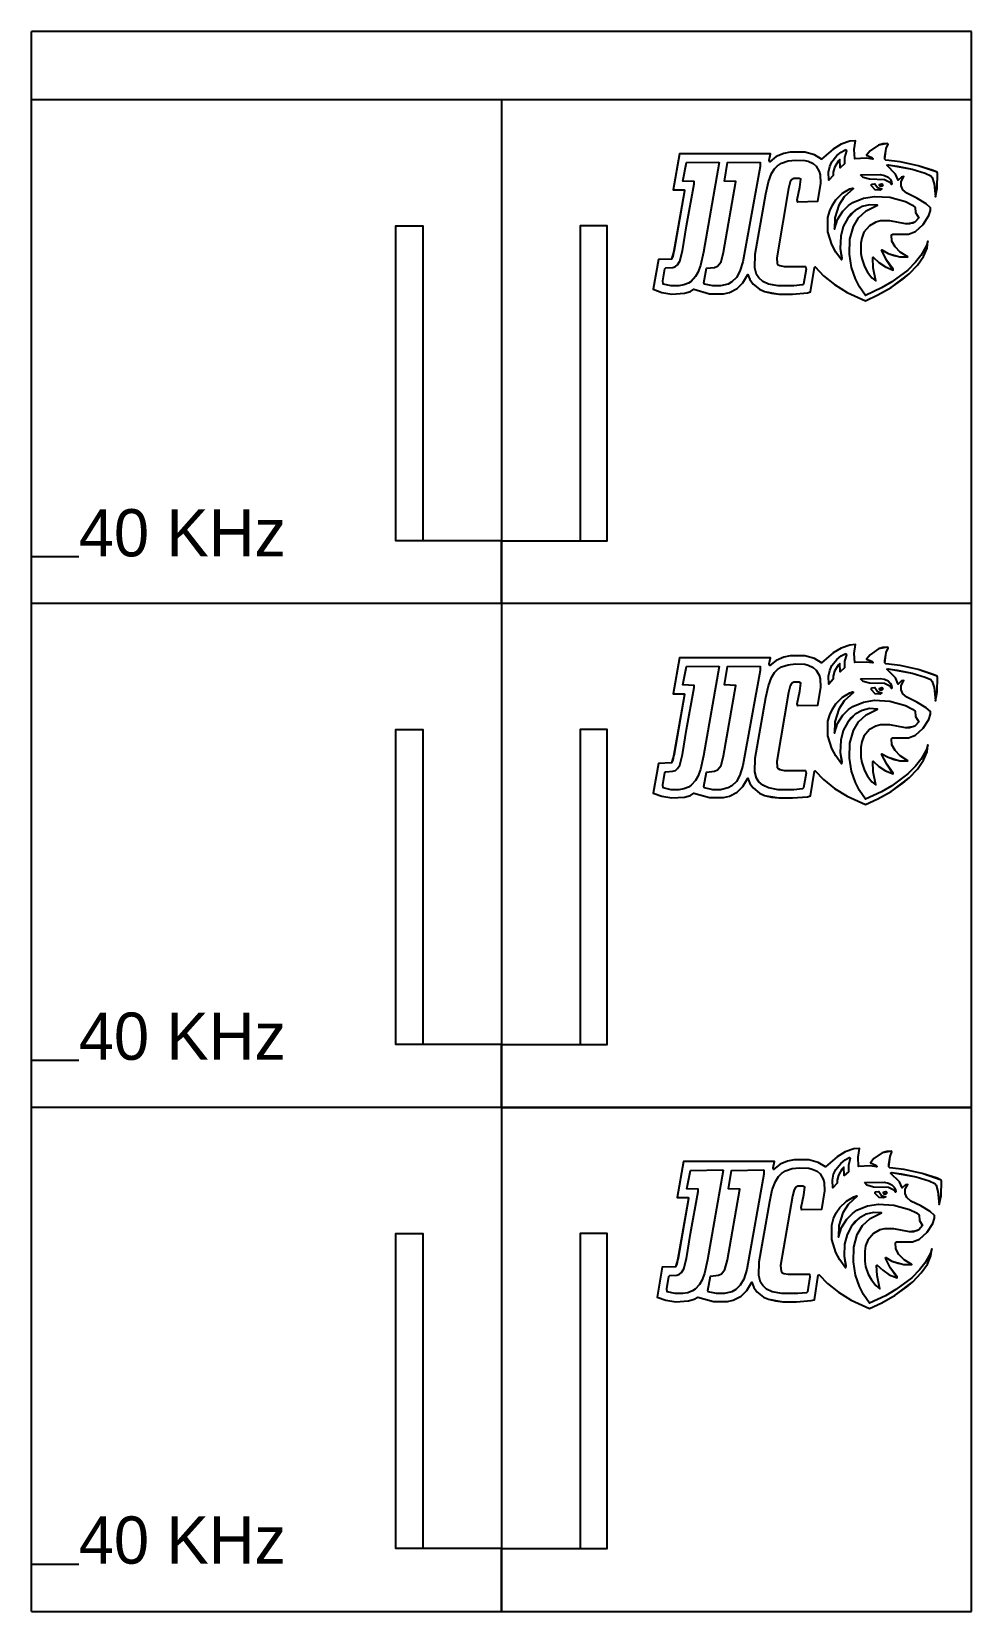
# Model space of a CAD drawing. Header units: millimetres. Extents: x 0 to 298, y 0 to 502.
import ezdxf

# ---------------------------------------------------------------- set-up
doc = ezdxf.new("R2010")
doc.units = ezdxf.units.MM
doc.header["$MEASUREMENT"] = 0
for name, color, linetype in [('Bounds', 220, 'Continuous'), ('Construction lines', 30, 'Continuous'), ('Cut 1', 50, 'Continuous'), ('cut 2', 10, 'Continuous'), ('SCAN', 90, 'Continuous')]:
    doc.layers.add(name, color=color, linetype=linetype)
doc.styles.get("Standard").update_dxf_attribs({"font": 'bahnschrift.ttf'})

msp = doc.modelspace()

# ---------------------------------------------------------------- linework, layer by layer
at = {"layer": 'Bounds'}
for p, q in [((298.45, 501.65), (0, 501.65)), ((0, 0), (0, 501.65)), ((298.45, 0), (298.45, 501.65)), ((0, 0), (298.45, 0))]:
    msp.add_line(p, q, dxfattribs=at)
at = {"layer": 'Construction lines'}
for p, q in [((149.225, 340), (124.225, 340)), ((149.225, 320), (149.225, 340)), ((149.225, 340), (174.225, 340)), ((0, 320), (0, 335)), ((0, 335), (15, 335)), ((149.225, 180), (124.225, 180)), ((149.225, 160), (149.225, 180)), ((149.225, 180), (174.225, 180)), ((0, 160), (0, 175)), ((0, 175), (15, 175)), ((149.225, 160), (298.45, 160)), ((149.225, 20), (124.225, 20)), ((149.225, 0), (149.225, 20)), ((149.225, 20), (174.225, 20)), ((0, 0), (0, 15)), ((0, 15), (15, 15)), ((0, 0), (0, 0))]:
    msp.add_line(p, q, dxfattribs=at)
at = {"layer": 'Cut 1'}
for points in [[(124.225, 340), (115.65, 340), (115.65, 440), (124.225, 440)], [(174.225, 340), (182.8, 340), (182.8, 440), (174.225, 440)], [(124.225, 180), (115.65, 180), (115.65, 280), (124.225, 280)], [(174.225, 180), (182.8, 180), (182.8, 280), (174.225, 280)], [(124.225, 20), (115.65, 20), (115.65, 120), (124.225, 120)], [(174.225, 20), (182.8, 20), (182.8, 120), (174.225, 120)]]:
    msp.add_lwpolyline(points, close=True, dxfattribs=at)
at = {"layer": 'cut 2'}
for p, q in [((298.45, 480), (0, 480)), ((298.45, 320), (0, 320)), ((298.45, 160), (0, 160))]:
    msp.add_line(p, q, dxfattribs=at)
at = {"layer": 'SCAN'}
msp.add_line((149.225, 480), (149.225, 0), dxfattribs=at)
for points in [[(287.69405, 456.70135), (287.5549, 456.9797), (281.57025, 459.0674), (275.86395, 460.32), (271.27105, 460.8767), (270.9927, 461.15505), (271.41025, 464.49535), (271.96695, 465.8871), (271.82775, 466.16545), (268.905, 465.60875), (266.26065, 463.79945), (265.1472, 462.40765), (266.81735, 461.71175), (267.2349, 461.29425), (267.0957, 461.15505), (265.00805, 461.4334), (261.3894, 461.29425), (261.25025, 464.21695), (261.66775, 467.00055), (259.85845, 466.86135), (257.0749, 465.8871), (254.5697, 464.35615), (250.81185, 461.15505), (248.585, 462.54685), (245.5231, 463.3819), (240.93025, 463.3819), (238.84255, 462.96435), (236.47655, 461.9901), (234.38885, 460.32), (234.2497, 460.8767), (234.6672, 462.8252), (205.71815, 462.8252), (203.7697, 451.4126), (207.24915, 451.4126), (207.3883, 451.13425), (204.04805, 432.206), (203.21295, 429.42245), (199.03765, 429.28325), (197.3675, 419.81915), (200.15105, 418.8449), (203.35215, 418.2882), (207.3883, 418.56655), (209.19765, 419.12325), (210.31105, 419.81915), (215.32145, 418.4274), (219.77515, 418.4274), (221.5845, 418.8449), (224.0897, 420.0975), (225.899, 421.90685), (227.42995, 424.5512), (228.12585, 422.8811), (229.1001, 421.4893), (231.18775, 419.81915), (232.7187, 419.12325), (237.3116, 418.2882), (241.6261, 418.2882), (246.35815, 418.70575), (247.3324, 418.9841), (248.585, 426.77805), (248.8634, 426.91725), (251.50775, 424.1337), (254.9872, 421.3501), (259.0234, 418.8449), (264.86885, 416.20055), (268.76585, 418.00985), (272.9412, 420.3759), (278.6475, 424.6904), (281.29185, 427.47395), (283.24035, 430.2575), (284.3538, 432.9019), (284.63215, 435.12875), (284.2146, 433.73695), (282.4053, 430.5359), (280.73515, 428.4482), (278.22995, 425.943), (273.21955, 422.1852), (269.87925, 420.2367), (264.86885, 417.87065), (262.92035, 420.65425), (261.66775, 423.15945), (260.41515, 426.77805), (259.71925, 430.9534), (259.85845, 435.68545), (260.97185, 439.72165), (262.642, 442.5052), (265.00805, 444.73205), (268.62665, 446.54135), (266.12145, 446.68055), (263.75545, 446.1238), (261.5286, 444.8712), (259.16255, 442.366), (257.7708, 439.72165), (256.9357, 436.6597), (256.79655, 432.76275), (257.35325, 429.84), (257.21405, 429.1441), (255.40475, 431.6493), (254.15215, 434.01535), (252.89955, 438.0515), (252.89955, 442.64435), (253.45625, 444.73205), (254.2913, 446.54135), (255.40475, 448.2115), (257.4924, 450.29915), (259.85845, 451.69095), (260.6935, 451.9693), (260.97185, 451.8301), (258.04915, 449.18575), (256.379, 446.54135), (255.1264, 442.5052), (254.9872, 438.88655), (255.96145, 441.9485), (257.6316, 444.59285), (259.4409, 446.4022), (260.8327, 447.3764), (264.17295, 448.7682), (267.6524, 449.3249), (272.52365, 449.04655), (277.53405, 447.6548), (279.7609, 446.54135), (280.596, 445.84545), (280.73515, 444.17535), (281.7094, 442.5052), (280.4568, 441.1134), (279.9001, 440.83505), (277.53405, 440.5567), (272.52365, 441.53095), (269.6009, 441.53095), (268.06995, 441.1134), (266.12145, 440), (264.31215, 437.9123), (263.61625, 436.103), (263.3379, 434.43285), (263.3379, 431.23175), (263.61625, 429.56165), (264.4513, 427.0564), (265.42555, 425.2471), (266.81735, 423.4378), (268.06995, 422.46355), (267.2349, 426.6389), (267.0957, 429.84), (267.2349, 429.97915), (269.0442, 428.30905), (271.13185, 426.91725), (273.6371, 425.943), (271.5494, 429.0049), (269.87925, 432.206), (270.01845, 432.3452), (271.96695, 431.23175), (275.72475, 430.11835), (278.22995, 430.11835), (275.86395, 431.6493), (274.1938, 433.31945), (273.21955, 435.12875), (273.08035, 437.07725), (273.4979, 437.3556), (278.5083, 437.3556), (280.73515, 438.19065), (283.1012, 440.4175), (284.9105, 443.2011), (285.4672, 444.8712), (285.4672, 445.7063), (284.07545, 446.9589), (281.1527, 448.7682), (277.9516, 450.29915), (276.699, 451.4126), (276.1423, 452.6652), (276.1423, 454.05695), (276.97735, 455.58795), (276.28145, 455.44875), (275.16805, 454.4745), (274.33295, 456.423), (271.5494, 459.20655), (271.96695, 459.34575), (279.62175, 457.95395), (283.7971, 456.70135), (285.6064, 455.8663), (286.02395, 455.30955), (286.58065, 453.3611), (286.99815, 449.18575), (287.5549, 451.9693)], [(287.69405, 456.70135), (287.5549, 456.9797), (286.3023, 457.5364), (281.57025, 459.0674), (275.86395, 460.32), (271.27105, 460.8767), (270.9927, 461.15505), (270.9927, 461.9901), (271.41025, 464.49535), (271.96695, 465.8871), (271.82775, 466.16545), (270.2968, 466.0263), (268.905, 465.60875), (266.26065, 463.79945), (265.1472, 462.40765), (266.81735, 461.71175), (267.2349, 461.29425), (267.0957, 461.15505), (265.00805, 461.4334), (261.3894, 461.29425), (261.25025, 464.21695), (261.66775, 467.00055), (259.85845, 466.86135), (257.0749, 465.8871), (254.5697, 464.35615), (250.81185, 461.15505), (248.585, 462.54685), (245.5231, 463.3819), (240.93025, 463.3819), (238.84255, 462.96435), (236.47655, 461.9901), (234.38885, 460.32), (234.2497, 460.8767), (234.6672, 462.8252), (205.71815, 462.8252), (203.7697, 451.4126), (207.24915, 451.4126), (207.3883, 451.13425), (203.6305, 430.2575), (203.21295, 429.42245), (199.03765, 429.28325), (197.3675, 419.81915), (200.15105, 418.8449), (203.35215, 418.2882), (207.3883, 418.56655), (209.19765, 419.12325), (210.31105, 419.81915), (215.32145, 418.4274), (219.77515, 418.4274), (221.5845, 418.8449), (224.0897, 420.0975), (225.899, 421.90685), (227.42995, 424.5512), (228.12585, 422.8811), (229.1001, 421.4893), (231.18775, 419.81915), (232.7187, 419.12325), (234.94555, 418.56655), (237.3116, 418.2882), (241.6261, 418.2882), (246.35815, 418.70575), (247.3324, 418.9841), (248.585, 426.77805), (248.8634, 426.91725), (251.50775, 424.1337), (254.9872, 421.3501), (259.0234, 418.8449), (264.86885, 416.20055), (268.76585, 418.00985), (272.9412, 420.3759), (276.699, 423.02025), (278.6475, 424.6904), (281.29185, 427.47395), (283.24035, 430.2575), (284.3538, 432.9019), (284.63215, 435.12875), (284.2146, 433.73695), (282.4053, 430.5359), (280.73515, 428.4482), (278.22995, 425.943), (273.21955, 422.1852), (269.87925, 420.2367), (264.86885, 417.87065), (262.92035, 420.65425), (261.66775, 423.15945), (260.41515, 426.77805), (259.71925, 430.9534), (259.85845, 435.68545), (260.97185, 439.72165), (262.642, 442.5052), (265.00805, 444.73205), (268.62665, 446.54135), (266.12145, 446.68055), (263.75545, 446.1238), (261.5286, 444.8712), (260.276, 443.7578), (259.16255, 442.366), (257.7708, 439.72165), (256.9357, 436.6597), (256.79655, 432.76275), (257.0749, 430.5359), (257.35325, 429.84), (257.21405, 429.1441), (255.40475, 431.6493), (254.15215, 434.01535), (252.89955, 438.0515), (252.89955, 442.64435), (253.45625, 444.73205), (254.2913, 446.54135), (255.40475, 448.2115), (257.4924, 450.29915), (259.85845, 451.69095), (260.6935, 451.9693), (260.97185, 451.8301), (258.04915, 449.18575), (256.379, 446.54135), (255.1264, 442.5052), (254.9872, 438.88655), (255.96145, 441.9485), (257.6316, 444.59285), (259.4409, 446.4022), (260.8327, 447.3764), (264.17295, 448.7682), (267.6524, 449.3249), (272.52365, 449.04655), (277.53405, 447.6548), (279.7609, 446.54135), (280.596, 445.84545), (280.73515, 444.17535), (281.7094, 442.5052), (280.4568, 441.1134), (278.78665, 440.5567), (277.53405, 440.5567), (272.52365, 441.53095), (269.6009, 441.53095), (268.06995, 441.1134), (266.12145, 440), (264.31215, 437.9123), (263.61625, 436.103), (263.3379, 434.43285), (263.3379, 431.23175), (263.61625, 429.56165), (264.4513, 427.0564), (265.42555, 425.2471), (266.81735, 423.4378), (268.06995, 422.46355), (267.2349, 426.6389), (267.0957, 429.84), (267.2349, 429.97915), (269.0442, 428.30905), (271.13185, 426.91725), (273.6371, 425.943), (273.6371, 426.22135), (271.5494, 429.0049), (269.87925, 432.206), (270.01845, 432.3452), (271.96695, 431.23175), (273.91545, 430.5359), (275.72475, 430.11835), (278.22995, 430.11835), (275.86395, 431.6493), (274.1938, 433.31945), (273.21955, 435.12875), (273.08035, 437.07725), (273.4979, 437.3556), (278.5083, 437.3556), (280.73515, 438.19065), (283.1012, 440.4175), (284.9105, 443.2011), (285.4672, 444.8712), (285.4672, 445.7063), (284.07545, 446.9589), (281.1527, 448.7682), (277.9516, 450.29915), (276.699, 451.4126), (276.1423, 452.6652), (276.1423, 454.05695), (276.97735, 455.58795), (276.28145, 455.44875), (275.16805, 454.4745), (274.33295, 456.423), (271.5494, 459.20655), (271.96695, 459.34575), (274.8897, 458.9282), (279.62175, 457.95395), (283.7971, 456.70135), (285.6064, 455.8663), (286.02395, 455.30955), (286.58065, 453.3611), (286.99815, 450.8559), (286.99815, 449.18575), (287.5549, 451.9693)], [(258.60585, 464.21695), (258.745, 463.79945), (258.1883, 461.71175), (258.1883, 459.6241), (256.79655, 458.3715), (256.65735, 461.0159), (256.10065, 460.45915), (254.9872, 458.51065), (254.5697, 456.9797), (254.5697, 456.00545), (253.1779, 454.4745), (253.0387, 456.9797), (253.45625, 458.78905), (254.15215, 460.32), (255.6831, 462.2685), (257.0749, 463.3819)], [(218.2442, 460.1808), (218.3834, 460.04165), (213.37295, 431.6493), (212.3987, 427.3348), (211.56365, 425.10795), (210.86775, 423.85535), (209.476, 422.32435), (208.6409, 421.76765), (207.10995, 421.21095), (205.579, 420.9326), (203.0738, 420.9326), (200.5686, 421.4893), (200.4294, 422.46355), (201.1253, 426.36055), (201.40365, 426.6389), (203.6305, 426.77805), (204.46555, 427.0564), (205.16145, 427.61315), (205.85735, 428.72655), (206.6924, 432.06685), (207.945, 440), (210.45025, 453.3611), (210.45025, 454.05695), (206.8316, 454.19615), (207.945, 460.04165)], [(231.32695, 460.1808), (231.32695, 458.78905), (225.899, 428.5874), (224.92475, 425.52545), (223.8113, 423.57695), (222.41955, 422.1852), (221.16695, 421.4893), (218.8009, 420.9326), (216.2957, 420.9326), (213.6513, 421.4893), (213.51215, 421.90685), (214.3472, 426.4997), (216.8524, 426.77805), (217.82665, 427.1956), (218.9401, 428.5874), (219.77515, 431.6493), (223.67215, 454.05695), (220.0535, 454.19615), (221.02775, 460.04165)], [(246.63655, 460.45915), (248.1675, 459.76325), (249.14175, 458.9282), (250.116, 457.25805), (250.39435, 456.14465), (250.5335, 453.50025), (249.55925, 447.6548), (243.29625, 447.5156), (243.1571, 448.2115), (243.99215, 452.24765), (244.2705, 454.75285), (243.7138, 455.0312), (242.04365, 455.0312), (241.34775, 454.6137), (240.93025, 453.9178), (240.3735, 451.8301), (236.6157, 429.84), (236.7549, 428.03065), (237.03325, 427.61315), (237.58995, 427.3348), (238.98175, 427.0564), (245.80145, 427.0564), (245.94065, 426.22135), (245.10555, 421.4893), (244.8272, 421.21095), (242.04365, 420.9326), (237.03325, 420.9326), (233.9713, 421.4893), (232.162, 422.32435), (230.9094, 423.4378), (230.2135, 424.5512), (229.6568, 426.6389), (229.796, 430.9534), (233.13625, 450.16), (233.9713, 453.9178), (234.94555, 456.5622), (235.9198, 458.09315), (236.89405, 459.0674), (238.14665, 459.90245), (240.23435, 460.59835), (242.60035, 460.8767), (245.5231, 460.7375)], [(263.1987, 456.14465), (269.46175, 456.2838), (270.8535, 456.00545), (271.96695, 455.44875), (272.66285, 454.75285), (273.08035, 454.05695), (273.21955, 453.2219), (273.08035, 453.08275), (272.52365, 453.7786), (270.8535, 454.6137), (266.12145, 454.75285), (264.0338, 455.30955)], [(266.67815, 453.2219), (267.7916, 453.3611), (268.62665, 452.1085), (270.01845, 451.69095), (269.32255, 451.2734), (267.9308, 451.4126), (266.67815, 452.6652)], [(269.1834, 453.08275), (270.01845, 453.3611), (270.2968, 452.80435), (270.01845, 452.526), (269.46175, 452.526)], [(287.69405, 296.70135), (287.5549, 296.9797), (281.57025, 299.0674), (275.86395, 300.32), (271.27105, 300.8767), (270.9927, 301.15505), (271.41025, 304.49535), (271.96695, 305.8871), (271.82775, 306.16545), (268.905, 305.60875), (266.26065, 303.79945), (265.1472, 302.40765), (266.81735, 301.71175), (267.2349, 301.29425), (267.0957, 301.15505), (265.00805, 301.4334), (261.3894, 301.29425), (261.25025, 304.21695), (261.66775, 307.00055), (259.85845, 306.86135), (257.0749, 305.8871), (254.5697, 304.35615), (250.81185, 301.15505), (248.585, 302.54685), (245.5231, 303.3819), (240.93025, 303.3819), (238.84255, 302.96435), (236.47655, 301.9901), (234.38885, 300.32), (234.2497, 300.8767), (234.6672, 302.8252), (205.71815, 302.8252), (203.7697, 291.4126), (207.24915, 291.4126), (207.3883, 291.13425), (204.04805, 272.206), (203.21295, 269.42245), (199.03765, 269.28325), (197.3675, 259.81915), (200.15105, 258.8449), (203.35215, 258.2882), (207.3883, 258.56655), (209.19765, 259.12325), (210.31105, 259.81915), (215.32145, 258.4274), (219.77515, 258.4274), (221.5845, 258.8449), (224.0897, 260.0975), (225.899, 261.90685), (227.42995, 264.5512), (228.12585, 262.8811), (229.1001, 261.4893), (231.18775, 259.81915), (232.7187, 259.12325), (237.3116, 258.2882), (241.6261, 258.2882), (246.35815, 258.70575), (247.3324, 258.9841), (248.585, 266.77805), (248.8634, 266.91725), (251.50775, 264.1337), (254.9872, 261.3501), (259.0234, 258.8449), (264.86885, 256.20055), (268.76585, 258.00985), (272.9412, 260.3759), (278.6475, 264.6904), (281.29185, 267.47395), (283.24035, 270.2575), (284.3538, 272.9019), (284.63215, 275.12875), (284.2146, 273.73695), (282.4053, 270.5359), (280.73515, 268.4482), (278.22995, 265.943), (273.21955, 262.1852), (269.87925, 260.2367), (264.86885, 257.87065), (262.92035, 260.65425), (261.66775, 263.15945), (260.41515, 266.77805), (259.71925, 270.9534), (259.85845, 275.68545), (260.97185, 279.72165), (262.642, 282.5052), (265.00805, 284.73205), (268.62665, 286.54135), (266.12145, 286.68055), (263.75545, 286.1238), (261.5286, 284.8712), (259.16255, 282.366), (257.7708, 279.72165), (256.9357, 276.6597), (256.79655, 272.76275), (257.35325, 269.84), (257.21405, 269.1441), (255.40475, 271.6493), (254.15215, 274.01535), (252.89955, 278.0515), (252.89955, 282.64435), (253.45625, 284.73205), (254.2913, 286.54135), (255.40475, 288.2115), (257.4924, 290.29915), (259.85845, 291.69095), (260.6935, 291.9693), (260.97185, 291.8301), (258.04915, 289.18575), (256.379, 286.54135), (255.1264, 282.5052), (254.9872, 278.88655), (255.96145, 281.9485), (257.6316, 284.59285), (259.4409, 286.4022), (260.8327, 287.3764), (264.17295, 288.7682), (267.6524, 289.3249), (272.52365, 289.04655), (277.53405, 287.6548), (279.7609, 286.54135), (280.596, 285.84545), (280.73515, 284.17535), (281.7094, 282.5052), (280.4568, 281.1134), (279.9001, 280.83505), (277.53405, 280.5567), (272.52365, 281.53095), (269.6009, 281.53095), (268.06995, 281.1134), (266.12145, 280), (264.31215, 277.9123), (263.61625, 276.103), (263.3379, 274.43285), (263.3379, 271.23175), (263.61625, 269.56165), (264.4513, 267.0564), (265.42555, 265.2471), (266.81735, 263.4378), (268.06995, 262.46355), (267.2349, 266.6389), (267.0957, 269.84), (267.2349, 269.97915), (269.0442, 268.30905), (271.13185, 266.91725), (273.6371, 265.943), (271.5494, 269.0049), (269.87925, 272.206), (270.01845, 272.3452), (271.96695, 271.23175), (275.72475, 270.11835), (278.22995, 270.11835), (275.86395, 271.6493), (274.1938, 273.31945), (273.21955, 275.12875), (273.08035, 277.07725), (273.4979, 277.3556), (278.5083, 277.3556), (280.73515, 278.19065), (283.1012, 280.4175), (284.9105, 283.2011), (285.4672, 284.8712), (285.4672, 285.7063), (284.07545, 286.9589), (281.1527, 288.7682), (277.9516, 290.29915), (276.699, 291.4126), (276.1423, 292.6652), (276.1423, 294.05695), (276.97735, 295.58795), (276.28145, 295.44875), (275.16805, 294.4745), (274.33295, 296.423), (271.5494, 299.20655), (271.96695, 299.34575), (279.62175, 297.95395), (283.7971, 296.70135), (285.6064, 295.8663), (286.02395, 295.30955), (286.58065, 293.3611), (286.99815, 289.18575), (287.5549, 291.9693)], [(287.69405, 296.70135), (287.5549, 296.9797), (286.3023, 297.5364), (281.57025, 299.0674), (275.86395, 300.32), (271.27105, 300.8767), (270.9927, 301.15505), (270.9927, 301.9901), (271.41025, 304.49535), (271.96695, 305.8871), (271.82775, 306.16545), (270.2968, 306.0263), (268.905, 305.60875), (266.26065, 303.79945), (265.1472, 302.40765), (266.81735, 301.71175), (267.2349, 301.29425), (267.0957, 301.15505), (265.00805, 301.4334), (261.3894, 301.29425), (261.25025, 304.21695), (261.66775, 307.00055), (259.85845, 306.86135), (257.0749, 305.8871), (254.5697, 304.35615), (250.81185, 301.15505), (248.585, 302.54685), (245.5231, 303.3819), (240.93025, 303.3819), (238.84255, 302.96435), (236.47655, 301.9901), (234.38885, 300.32), (234.2497, 300.8767), (234.6672, 302.8252), (205.71815, 302.8252), (203.7697, 291.4126), (207.24915, 291.4126), (207.3883, 291.13425), (203.6305, 270.2575), (203.21295, 269.42245), (199.03765, 269.28325), (197.3675, 259.81915), (200.15105, 258.8449), (203.35215, 258.2882), (207.3883, 258.56655), (209.19765, 259.12325), (210.31105, 259.81915), (215.32145, 258.4274), (219.77515, 258.4274), (221.5845, 258.8449), (224.0897, 260.0975), (225.899, 261.90685), (227.42995, 264.5512), (228.12585, 262.8811), (229.1001, 261.4893), (231.18775, 259.81915), (232.7187, 259.12325), (234.94555, 258.56655), (237.3116, 258.2882), (241.6261, 258.2882), (246.35815, 258.70575), (247.3324, 258.9841), (248.585, 266.77805), (248.8634, 266.91725), (251.50775, 264.1337), (254.9872, 261.3501), (259.0234, 258.8449), (264.86885, 256.20055), (268.76585, 258.00985), (272.9412, 260.3759), (276.699, 263.02025), (278.6475, 264.6904), (281.29185, 267.47395), (283.24035, 270.2575), (284.3538, 272.9019), (284.63215, 275.12875), (284.2146, 273.73695), (282.4053, 270.5359), (280.73515, 268.4482), (278.22995, 265.943), (273.21955, 262.1852), (269.87925, 260.2367), (264.86885, 257.87065), (262.92035, 260.65425), (261.66775, 263.15945), (260.41515, 266.77805), (259.71925, 270.9534), (259.85845, 275.68545), (260.97185, 279.72165), (262.642, 282.5052), (265.00805, 284.73205), (268.62665, 286.54135), (266.12145, 286.68055), (263.75545, 286.1238), (261.5286, 284.8712), (260.276, 283.7578), (259.16255, 282.366), (257.7708, 279.72165), (256.9357, 276.6597), (256.79655, 272.76275), (257.0749, 270.5359), (257.35325, 269.84), (257.21405, 269.1441), (255.40475, 271.6493), (254.15215, 274.01535), (252.89955, 278.0515), (252.89955, 282.64435), (253.45625, 284.73205), (254.2913, 286.54135), (255.40475, 288.2115), (257.4924, 290.29915), (259.85845, 291.69095), (260.6935, 291.9693), (260.97185, 291.8301), (258.04915, 289.18575), (256.379, 286.54135), (255.1264, 282.5052), (254.9872, 278.88655), (255.96145, 281.9485), (257.6316, 284.59285), (259.4409, 286.4022), (260.8327, 287.3764), (264.17295, 288.7682), (267.6524, 289.3249), (272.52365, 289.04655), (277.53405, 287.6548), (279.7609, 286.54135), (280.596, 285.84545), (280.73515, 284.17535), (281.7094, 282.5052), (280.4568, 281.1134), (278.78665, 280.5567), (277.53405, 280.5567), (272.52365, 281.53095), (269.6009, 281.53095), (268.06995, 281.1134), (266.12145, 280), (264.31215, 277.9123), (263.61625, 276.103), (263.3379, 274.43285), (263.3379, 271.23175), (263.61625, 269.56165), (264.4513, 267.0564), (265.42555, 265.2471), (266.81735, 263.4378), (268.06995, 262.46355), (267.2349, 266.6389), (267.0957, 269.84), (267.2349, 269.97915), (269.0442, 268.30905), (271.13185, 266.91725), (273.6371, 265.943), (273.6371, 266.22135), (271.5494, 269.0049), (269.87925, 272.206), (270.01845, 272.3452), (271.96695, 271.23175), (273.91545, 270.5359), (275.72475, 270.11835), (278.22995, 270.11835), (275.86395, 271.6493), (274.1938, 273.31945), (273.21955, 275.12875), (273.08035, 277.07725), (273.4979, 277.3556), (278.5083, 277.3556), (280.73515, 278.19065), (283.1012, 280.4175), (284.9105, 283.2011), (285.4672, 284.8712), (285.4672, 285.7063), (284.07545, 286.9589), (281.1527, 288.7682), (277.9516, 290.29915), (276.699, 291.4126), (276.1423, 292.6652), (276.1423, 294.05695), (276.97735, 295.58795), (276.28145, 295.44875), (275.16805, 294.4745), (274.33295, 296.423), (271.5494, 299.20655), (271.96695, 299.34575), (274.8897, 298.9282), (279.62175, 297.95395), (283.7971, 296.70135), (285.6064, 295.8663), (286.02395, 295.30955), (286.58065, 293.3611), (286.99815, 290.8559), (286.99815, 289.18575), (287.5549, 291.9693)], [(258.60585, 304.21695), (258.745, 303.79945), (258.1883, 301.71175), (258.1883, 299.6241), (256.79655, 298.3715), (256.65735, 301.0159), (256.10065, 300.45915), (254.9872, 298.51065), (254.5697, 296.9797), (254.5697, 296.00545), (253.1779, 294.4745), (253.0387, 296.9797), (253.45625, 298.78905), (254.15215, 300.32), (255.6831, 302.2685), (257.0749, 303.3819)], [(218.2442, 300.1808), (218.3834, 300.04165), (213.37295, 271.6493), (212.3987, 267.3348), (211.56365, 265.10795), (210.86775, 263.85535), (209.476, 262.32435), (208.6409, 261.76765), (207.10995, 261.21095), (205.579, 260.9326), (203.0738, 260.9326), (200.5686, 261.4893), (200.4294, 262.46355), (201.1253, 266.36055), (201.40365, 266.6389), (203.6305, 266.77805), (204.46555, 267.0564), (205.16145, 267.61315), (205.85735, 268.72655), (206.6924, 272.06685), (207.945, 280), (210.45025, 293.3611), (210.45025, 294.05695), (206.8316, 294.19615), (207.945, 300.04165)], [(231.32695, 300.1808), (231.32695, 298.78905), (225.899, 268.5874), (224.92475, 265.52545), (223.8113, 263.57695), (222.41955, 262.1852), (221.16695, 261.4893), (218.8009, 260.9326), (216.2957, 260.9326), (213.6513, 261.4893), (213.51215, 261.90685), (214.3472, 266.4997), (216.8524, 266.77805), (217.82665, 267.1956), (218.9401, 268.5874), (219.77515, 271.6493), (223.67215, 294.05695), (220.0535, 294.19615), (221.02775, 300.04165)], [(246.63655, 300.45915), (248.1675, 299.76325), (249.14175, 298.9282), (250.116, 297.25805), (250.39435, 296.14465), (250.5335, 293.50025), (249.55925, 287.6548), (243.29625, 287.5156), (243.1571, 288.2115), (243.99215, 292.24765), (244.2705, 294.75285), (243.7138, 295.0312), (242.04365, 295.0312), (241.34775, 294.6137), (240.93025, 293.9178), (240.3735, 291.8301), (236.6157, 269.84), (236.7549, 268.03065), (237.03325, 267.61315), (237.58995, 267.3348), (238.98175, 267.0564), (245.80145, 267.0564), (245.94065, 266.22135), (245.10555, 261.4893), (244.8272, 261.21095), (242.04365, 260.9326), (237.03325, 260.9326), (233.9713, 261.4893), (232.162, 262.32435), (230.9094, 263.4378), (230.2135, 264.5512), (229.6568, 266.6389), (229.796, 270.9534), (233.13625, 290.16), (233.9713, 293.9178), (234.94555, 296.5622), (235.9198, 298.09315), (236.89405, 299.0674), (238.14665, 299.90245), (240.23435, 300.59835), (242.60035, 300.8767), (245.5231, 300.7375)], [(263.1987, 296.14465), (269.46175, 296.2838), (270.8535, 296.00545), (271.96695, 295.44875), (272.66285, 294.75285), (273.08035, 294.05695), (273.21955, 293.2219), (273.08035, 293.08275), (272.52365, 293.7786), (270.8535, 294.6137), (266.12145, 294.75285), (264.0338, 295.30955)], [(266.67815, 293.2219), (267.7916, 293.3611), (268.62665, 292.1085), (270.01845, 291.69095), (269.32255, 291.2734), (267.9308, 291.4126), (266.67815, 292.6652)], [(269.1834, 293.08275), (270.01845, 293.3611), (270.2968, 292.80435), (270.01845, 292.526), (269.46175, 292.526)], [(288.94665, 136.70135), (288.8075, 136.9797), (282.82285, 139.0674), (277.11655, 140.32), (272.52365, 140.8767), (272.2453, 141.15505), (272.66285, 144.49535), (273.21955, 145.8871), (273.08035, 146.16545), (270.1576, 145.60875), (267.51325, 143.79945), (266.3998, 142.40765), (268.06995, 141.71175), (268.4875, 141.29425), (268.3483, 141.15505), (266.26065, 141.4334), (262.642, 141.29425), (262.50285, 144.21695), (262.92035, 147.00055), (261.11105, 146.86135), (258.3275, 145.8871), (255.8223, 144.35615), (252.06445, 141.15505), (249.8376, 142.54685), (246.7757, 143.3819), (242.18285, 143.3819), (240.09515, 142.96435), (237.72915, 141.9901), (235.64145, 140.32), (235.5023, 140.8767), (235.9198, 142.8252), (206.97075, 142.8252), (205.0223, 131.4126), (208.50175, 131.4126), (208.6409, 131.13425), (205.30065, 112.206), (204.46555, 109.42245), (200.29025, 109.28325), (198.6201, 99.81915), (201.40365, 98.8449), (204.60475, 98.2882), (208.6409, 98.56655), (210.45025, 99.12325), (211.56365, 99.81915), (216.57405, 98.4274), (221.02775, 98.4274), (222.8371, 98.8449), (225.3423, 100.0975), (227.1516, 101.90685), (228.68255, 104.5512), (229.37845, 102.8811), (230.3527, 101.4893), (232.44035, 99.81915), (233.9713, 99.12325), (238.5642, 98.2882), (242.8787, 98.2882), (247.61075, 98.70575), (248.585, 98.9841), (249.8376, 106.77805), (250.116, 106.91725), (252.76035, 104.1337), (256.2398, 101.3501), (260.276, 98.8449), (266.12145, 96.20055), (270.01845, 98.00985), (274.1938, 100.3759), (279.9001, 104.6904), (282.54445, 107.47395), (284.49295, 110.2575), (285.6064, 112.9019), (285.88475, 115.12875), (285.4672, 113.73695), (283.6579, 110.5359), (281.98775, 108.4482), (279.48255, 105.943), (274.47215, 102.1852), (271.13185, 100.2367), (266.12145, 97.87065), (264.17295, 100.65425), (262.92035, 103.15945), (261.66775, 106.77805), (260.97185, 110.9534), (261.11105, 115.68545), (262.22445, 119.72165), (263.8946, 122.5052), (266.26065, 124.73205), (269.87925, 126.54135), (267.37405, 126.68055), (265.00805, 126.1238), (262.7812, 124.8712), (260.41515, 122.366), (259.0234, 119.72165), (258.1883, 116.6597), (258.04915, 112.76275), (258.60585, 109.84), (258.46665, 109.1441), (256.65735, 111.6493), (255.40475, 114.01535), (254.15215, 118.0515), (254.15215, 122.64435), (254.70885, 124.73205), (255.5439, 126.54135), (256.65735, 128.2115), (258.745, 130.29915), (261.11105, 131.69095), (261.9461, 131.9693), (262.22445, 131.8301), (259.30175, 129.18575), (257.6316, 126.54135), (256.379, 122.5052), (256.2398, 118.88655), (257.21405, 121.9485), (258.8842, 124.59285), (260.6935, 126.4022), (262.0853, 127.3764), (265.42555, 128.7682), (268.905, 129.3249), (273.77625, 129.04655), (278.78665, 127.6548), (281.0135, 126.54135), (281.8486, 125.84545), (281.98775, 124.17535), (282.962, 122.5052), (281.7094, 121.1134), (281.1527, 120.83505), (278.78665, 120.5567), (273.77625, 121.53095), (270.8535, 121.53095), (269.32255, 121.1134), (267.37405, 120), (265.56475, 117.9123), (264.86885, 116.103), (264.5905, 114.43285), (264.5905, 111.23175), (264.86885, 109.56165), (265.7039, 107.0564), (266.67815, 105.2471), (268.06995, 103.4378), (269.32255, 102.46355), (268.4875, 106.6389), (268.3483, 109.84), (268.4875, 109.97915), (270.2968, 108.30905), (272.38445, 106.91725), (274.8897, 105.943), (272.802, 109.0049), (271.13185, 112.206), (271.27105, 112.3452), (273.21955, 111.23175), (276.97735, 110.11835), (279.48255, 110.11835), (277.11655, 111.6493), (275.4464, 113.31945), (274.47215, 115.12875), (274.33295, 117.07725), (274.7505, 117.3556), (279.7609, 117.3556), (281.98775, 118.19065), (284.3538, 120.4175), (286.1631, 123.2011), (286.7198, 124.8712), (286.7198, 125.7063), (285.32805, 126.9589), (282.4053, 128.7682), (279.2042, 130.29915), (277.9516, 131.4126), (277.3949, 132.6652), (277.3949, 134.05695), (278.22995, 135.58795), (277.53405, 135.44875), (276.42065, 134.4745), (275.58555, 136.423), (272.802, 139.20655), (273.21955, 139.34575), (280.87435, 137.95395), (285.0497, 136.70135), (286.859, 135.8663), (287.27655, 135.30955), (287.83325, 133.3611), (288.25075, 129.18575), (288.8075, 131.9693)], [(288.94665, 136.70135), (288.8075, 136.9797), (287.5549, 137.5364), (282.82285, 139.0674), (277.11655, 140.32), (272.52365, 140.8767), (272.2453, 141.15505), (272.2453, 141.9901), (272.66285, 144.49535), (273.21955, 145.8871), (273.08035, 146.16545), (271.5494, 146.0263), (270.1576, 145.60875), (267.51325, 143.79945), (266.3998, 142.40765), (268.06995, 141.71175), (268.4875, 141.29425), (268.3483, 141.15505), (266.26065, 141.4334), (262.642, 141.29425), (262.50285, 144.21695), (262.92035, 147.00055), (261.11105, 146.86135), (258.3275, 145.8871), (255.8223, 144.35615), (252.06445, 141.15505), (249.8376, 142.54685), (246.7757, 143.3819), (242.18285, 143.3819), (240.09515, 142.96435), (237.72915, 141.9901), (235.64145, 140.32), (235.5023, 140.8767), (235.9198, 142.8252), (206.97075, 142.8252), (205.0223, 131.4126), (208.50175, 131.4126), (208.6409, 131.13425), (204.8831, 110.2575), (204.46555, 109.42245), (200.29025, 109.28325), (198.6201, 99.81915), (201.40365, 98.8449), (204.60475, 98.2882), (208.6409, 98.56655), (210.45025, 99.12325), (211.56365, 99.81915), (216.57405, 98.4274), (221.02775, 98.4274), (222.8371, 98.8449), (225.3423, 100.0975), (227.1516, 101.90685), (228.68255, 104.5512), (229.37845, 102.8811), (230.3527, 101.4893), (232.44035, 99.81915), (233.9713, 99.12325), (236.19815, 98.56655), (238.5642, 98.2882), (242.8787, 98.2882), (247.61075, 98.70575), (248.585, 98.9841), (249.8376, 106.77805), (250.116, 106.91725), (252.76035, 104.1337), (256.2398, 101.3501), (260.276, 98.8449), (266.12145, 96.20055), (270.01845, 98.00985), (274.1938, 100.3759), (277.9516, 103.02025), (279.9001, 104.6904), (282.54445, 107.47395), (284.49295, 110.2575), (285.6064, 112.9019), (285.88475, 115.12875), (285.4672, 113.73695), (283.6579, 110.5359), (281.98775, 108.4482), (279.48255, 105.943), (274.47215, 102.1852), (271.13185, 100.2367), (266.12145, 97.87065), (264.17295, 100.65425), (262.92035, 103.15945), (261.66775, 106.77805), (260.97185, 110.9534), (261.11105, 115.68545), (262.22445, 119.72165), (263.8946, 122.5052), (266.26065, 124.73205), (269.87925, 126.54135), (267.37405, 126.68055), (265.00805, 126.1238), (262.7812, 124.8712), (261.5286, 123.7578), (260.41515, 122.366), (259.0234, 119.72165), (258.1883, 116.6597), (258.04915, 112.76275), (258.3275, 110.5359), (258.60585, 109.84), (258.46665, 109.1441), (256.65735, 111.6493), (255.40475, 114.01535), (254.15215, 118.0515), (254.15215, 122.64435), (254.70885, 124.73205), (255.5439, 126.54135), (256.65735, 128.2115), (258.745, 130.29915), (261.11105, 131.69095), (261.9461, 131.9693), (262.22445, 131.8301), (259.30175, 129.18575), (257.6316, 126.54135), (256.379, 122.5052), (256.2398, 118.88655), (257.21405, 121.9485), (258.8842, 124.59285), (260.6935, 126.4022), (262.0853, 127.3764), (265.42555, 128.7682), (268.905, 129.3249), (273.77625, 129.04655), (278.78665, 127.6548), (281.0135, 126.54135), (281.8486, 125.84545), (281.98775, 124.17535), (282.962, 122.5052), (281.7094, 121.1134), (280.03925, 120.5567), (278.78665, 120.5567), (273.77625, 121.53095), (270.8535, 121.53095), (269.32255, 121.1134), (267.37405, 120), (265.56475, 117.9123), (264.86885, 116.103), (264.5905, 114.43285), (264.5905, 111.23175), (264.86885, 109.56165), (265.7039, 107.0564), (266.67815, 105.2471), (268.06995, 103.4378), (269.32255, 102.46355), (268.4875, 106.6389), (268.3483, 109.84), (268.4875, 109.97915), (270.2968, 108.30905), (272.38445, 106.91725), (274.8897, 105.943), (274.8897, 106.22135), (272.802, 109.0049), (271.13185, 112.206), (271.27105, 112.3452), (273.21955, 111.23175), (275.16805, 110.5359), (276.97735, 110.11835), (279.48255, 110.11835), (277.11655, 111.6493), (275.4464, 113.31945), (274.47215, 115.12875), (274.33295, 117.07725), (274.7505, 117.3556), (279.7609, 117.3556), (281.98775, 118.19065), (284.3538, 120.4175), (286.1631, 123.2011), (286.7198, 124.8712), (286.7198, 125.7063), (285.32805, 126.9589), (282.4053, 128.7682), (279.2042, 130.29915), (277.9516, 131.4126), (277.3949, 132.6652), (277.3949, 134.05695), (278.22995, 135.58795), (277.53405, 135.44875), (276.42065, 134.4745), (275.58555, 136.423), (272.802, 139.20655), (273.21955, 139.34575), (276.1423, 138.9282), (280.87435, 137.95395), (285.0497, 136.70135), (286.859, 135.8663), (287.27655, 135.30955), (287.83325, 133.3611), (288.25075, 130.8559), (288.25075, 129.18575), (288.8075, 131.9693)], [(247.88915, 140.45915), (249.4201, 139.76325), (250.39435, 138.9282), (251.3686, 137.25805), (251.64695, 136.14465), (251.7861, 133.50025), (250.81185, 127.6548), (244.54885, 127.5156), (244.4097, 128.2115), (245.24475, 132.24765), (245.5231, 134.75285), (244.9664, 135.0312), (243.29625, 135.0312), (242.60035, 134.6137), (242.18285, 133.9178), (241.6261, 131.8301), (237.8683, 109.84), (238.0075, 108.03065), (238.28585, 107.61315), (238.84255, 107.3348), (240.23435, 107.0564), (247.05405, 107.0564), (247.19325, 106.22135), (246.35815, 101.4893), (246.0798, 101.21095), (243.29625, 100.9326), (238.28585, 100.9326), (235.2239, 101.4893), (233.4146, 102.32435), (232.162, 103.4378), (231.4661, 104.5512), (230.9094, 106.6389), (231.0486, 110.9534), (234.38885, 130.16), (235.2239, 133.9178), (236.19815, 136.5622), (237.1724, 138.09315), (238.14665, 139.0674), (239.39925, 139.90245), (241.48695, 140.59835), (243.85295, 140.8767), (246.7757, 140.7375)], [(259.85845, 144.21695), (259.9976, 143.79945), (259.4409, 141.71175), (259.4409, 139.6241), (258.04915, 138.3715), (257.90995, 141.0159), (257.35325, 140.45915), (256.2398, 138.51065), (255.8223, 136.9797), (255.8223, 136.00545), (254.4305, 134.4745), (254.2913, 136.9797), (254.70885, 138.78905), (255.40475, 140.32), (256.9357, 142.2685), (258.3275, 143.3819)], [(219.4968, 140.1808), (219.636, 140.04165), (214.62555, 111.6493), (213.6513, 107.3348), (212.81625, 105.10795), (212.12035, 103.85535), (210.7286, 102.32435), (209.8935, 101.76765), (208.36255, 101.21095), (206.8316, 100.9326), (204.3264, 100.9326), (201.8212, 101.4893), (201.682, 102.46355), (202.3779, 106.36055), (202.65625, 106.6389), (204.8831, 106.77805), (205.71815, 107.0564), (206.41405, 107.61315), (207.10995, 108.72655), (207.945, 112.06685), (209.1976, 120), (211.70285, 133.3611), (211.70285, 134.05695), (208.0842, 134.19615), (209.1976, 140.04165)], [(232.57955, 140.1808), (232.57955, 138.78905), (227.1516, 108.5874), (226.17735, 105.52545), (225.0639, 103.57695), (223.67215, 102.1852), (222.41955, 101.4893), (220.0535, 100.9326), (217.5483, 100.9326), (214.9039, 101.4893), (214.76475, 101.90685), (215.5998, 106.4997), (218.105, 106.77805), (219.07925, 107.1956), (220.1927, 108.5874), (221.02775, 111.6493), (224.92475, 134.05695), (221.3061, 134.19615), (222.28035, 140.04165)], [(264.4513, 136.14465), (270.71435, 136.2838), (272.1061, 136.00545), (273.21955, 135.44875), (273.91545, 134.75285), (274.33295, 134.05695), (274.47215, 133.2219), (274.33295, 133.08275), (273.77625, 133.7786), (272.1061, 134.6137), (267.37405, 134.75285), (265.2864, 135.30955)], [(267.93075, 133.2219), (269.0442, 133.3611), (269.87925, 132.1085), (271.27105, 131.69095), (270.57515, 131.2734), (269.1834, 131.4126), (267.93075, 132.6652)], [(270.436, 133.08275), (271.27105, 133.3611), (271.5494, 132.80435), (271.27105, 132.526), (270.71435, 132.526)]]:
    msp.add_lwpolyline(points, close=True, dxfattribs=at)

# ---------------------------------------------------------------- texts
for p in [(15, 335), (15, 175.15475), (15, 15.15475)]:
    msp.add_text('40 KHz', height=15, dxfattribs=at).set_placement(p)

doc.saveas('drawing.dxf')
